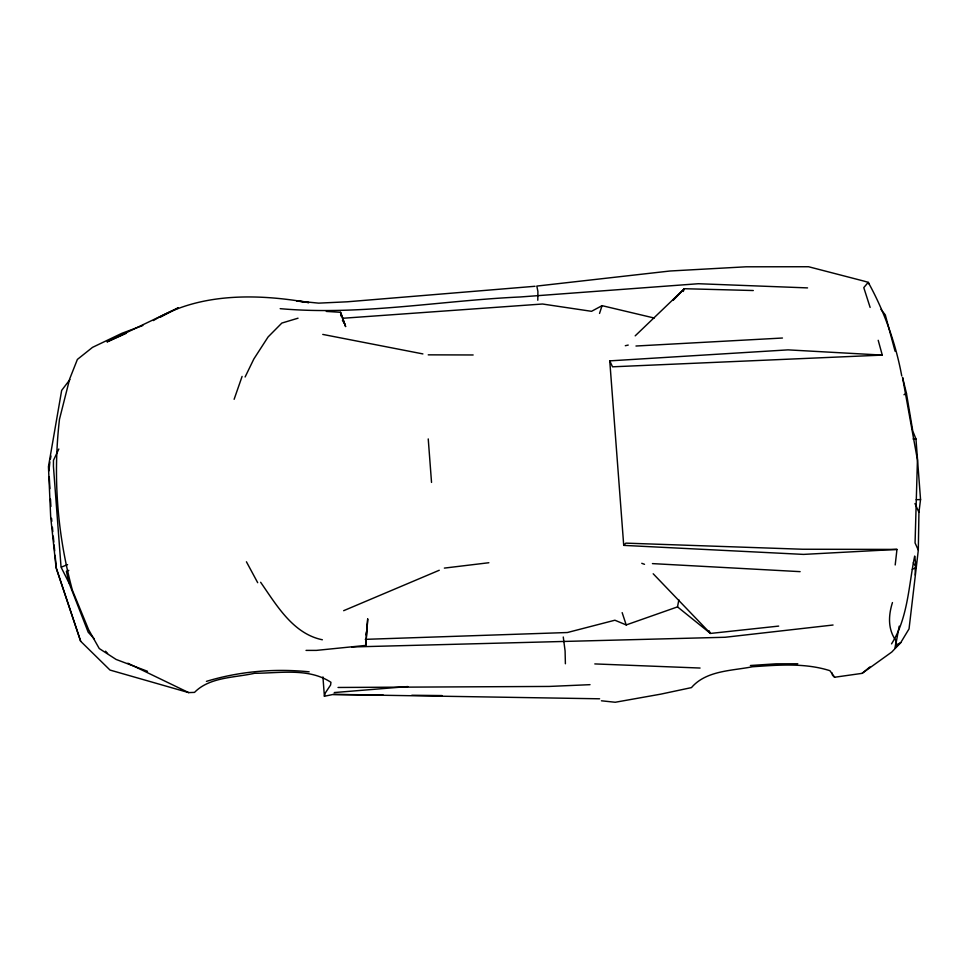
<?xml version="1.0" encoding="UTF-8"?>
<svg xmlns="http://www.w3.org/2000/svg" width="969" height="969" viewBox="0 0 969 969"><rect width="100%" height="100%" fill="white"/><g stroke="black" fill="none" stroke-linecap="round" stroke-linejoin="round"><path stroke-width="1.45" d="M918.309 550.126L918.939 512.298L920.55 499.556L915.959 438.921L912.81 431.169L906.451 393.317L902.551 377.438L917.437 459.875L915.063 542.943L918.309 550.126L909.043 628.881L900.734 642.629L891.795 652.028L862.107 673.358L834.624 677.246L832.516 675.296L832.201 673.055M365.749 645.415L367.711 619.009L365.749 645.415L316.391 650.393L306.034 650.393M895.199 564.963L896.967 549.411L802.526 549.241L625.853 543.137L623.721 545.377L803.507 554.401L896.967 549.411M367.36 624.084L366.706 628.905M365.894 634.877L366.294 631.885M49.867 461.947L48.934 470.861M50.412 458.979L50.957 456.011M892.449 602.561C888.343 615.678 887.725 629.39 896.168 640.994L894.968 648.2L900.734 642.629L895.647 645.233M895.925 643.767L899.22 626.168M365.289 639.346L567.362 632.527L614.891 620.221L626.204 624.932L677.513 606.885L678.857 599.823M383.082 694.967L333.191 694.446L324.397 696.251L325.366 692.883L330.599 684.998L330.938 682.297C308.517 667.605 279.871 673.237 254.593 673.273C234.643 677.803 209.74 676.859 194.515 692.387L188.676 692.605L110.006 670.063L80.645 641.248L56.069 567.471L50.691 517.18L48.45 466.683L61.665 390.386L69.913 379.582M599.532 313.435L602.052 305.659L654.245 318.038M234.123 399.313L242.093 376.408M683.242 291.475L684.368 288.714L753.301 290.53M58.83 449.022L53.465 460.336L53.428 466.355L61.047 567.131L69.029 582.987L88.203 632.224L94.32 638.91M245.109 376.989L253.854 358.966L268.098 336.946L281.846 323.065L298.04 318.195M891.528 643.876C908.026 618.04 908.643 585.47 914.688 556.049L916.25 567.592L912.301 569.312M673.104 300.366L684.368 288.714L635.192 335.843M862.107 673.358L869.932 666.914M153.356 320.569C199.444 292.456 257.306 293.655 308.845 302.619L296.829 300.984L318.656 303.14L347.108 301.807L535.045 286.279M904.004 394.746L906.451 393.317M602.052 305.659L591.526 311.315L542.507 304.012L342.445 318.292M160.067 317.335L178.187 307.863L107.075 341.912L126.37 333.288M343.656 610.688L439.26 570.256M61.531 567.059L67.576 564.624M68.823 570.366L66.401 571.335L69.029 582.987M142.843 325.499L121.924 333.288L92.515 347.362L77.387 359.426L69.683 378.891L59.484 419.25A474.447 454.667 29.9 0 0 72.433 590.351L88.651 629.753L99.25 648.54L116.11 659.441L147.494 671.287M206.433 681.364C239.513 671.299 274.772 668.319 309.147 671.832M625.308 345.715L628.227 345.073M444.359 568.1L488.861 562.735M869.169 284.062L868.236 282.354L864.082 281.131L808.582 266.741L746.021 266.802L670.039 271.005L536.814 286.073L537.904 291.451L537.795 300.245M833.049 625.017L725.151 637.263L351.662 646.965M778.676 626.095L710.447 633.435L677.513 606.885M334.281 692.556L407.816 686.561M750.406 665.509L776.048 663.826L797.802 663.777M623.721 545.377L609.755 360.868L788.039 349.87L882.274 355.102L878.205 340.301M280.186 308.663C360.262 315.797 440.205 300.596 520.183 296.974L698.407 283.723L807.552 287.902M635.967 346.018L782.455 338.024M882.274 355.102L612.517 366.815L609.755 360.868M913.052 439.018L915.959 438.921M916.189 499.713L920.55 499.556M428.237 354.848L473.151 354.969M590.024 684.671L549.157 686.44L338.036 687.469M411.813 695.257L442.046 695.572M333.191 694.446L599.617 698.794M700.066 668.041L594.796 663.922M652.428 563.607L800.128 571.649M326.287 311.412L340.555 312.297L345.594 326.517L340.555 312.297M601.422 700.793L615.242 702.259L660.858 694.131L691.466 687.602C706.195 670.415 731.825 670.851 752.416 666.769C778.143 664.976 804.985 662.735 829.924 670.693L834.624 677.246M322.762 334.414L422.896 353.915M322.362 639.77C292.977 633.762 276.553 605.14 260.637 582.272M641.769 563.304L644.518 564.321M127.847 663.22L188.676 692.605M653.191 573.781L710.447 633.435L709.102 630.758M105.536 651.192L107.571 653.421M880.978 309.414L885.291 314.901L895.09 351.25M342.432 320.46L344.637 323.719M913.307 562.735L916.25 567.592M246.417 561.778L257.693 582.696M914.978 503.565L918.939 512.298M870.126 307.427L863.779 287.611L868.236 282.354C884.309 311.4 895.756 343.426 901.751 375.972M622.159 612.626L626.204 624.932M80.645 641.248L56.396 568.67L55.112 555.346M51.539 518.318L51.829 521.286M52.399 527.209L52.823 531.654M53.259 536.099L53.828 542.022M54.119 544.978L54.688 550.901M563.268 637.008L565.097 650.974L565.387 663.765M428.237 438.933L431.532 482.417M340.64 313.508L340.822 315.942M322.931 676.919L324.397 696.251M49.262 476.784L49.916 488.655M50.485 499.035L50.897 506.46M915.221 567.64L915.269 575.126"/></g></svg>
